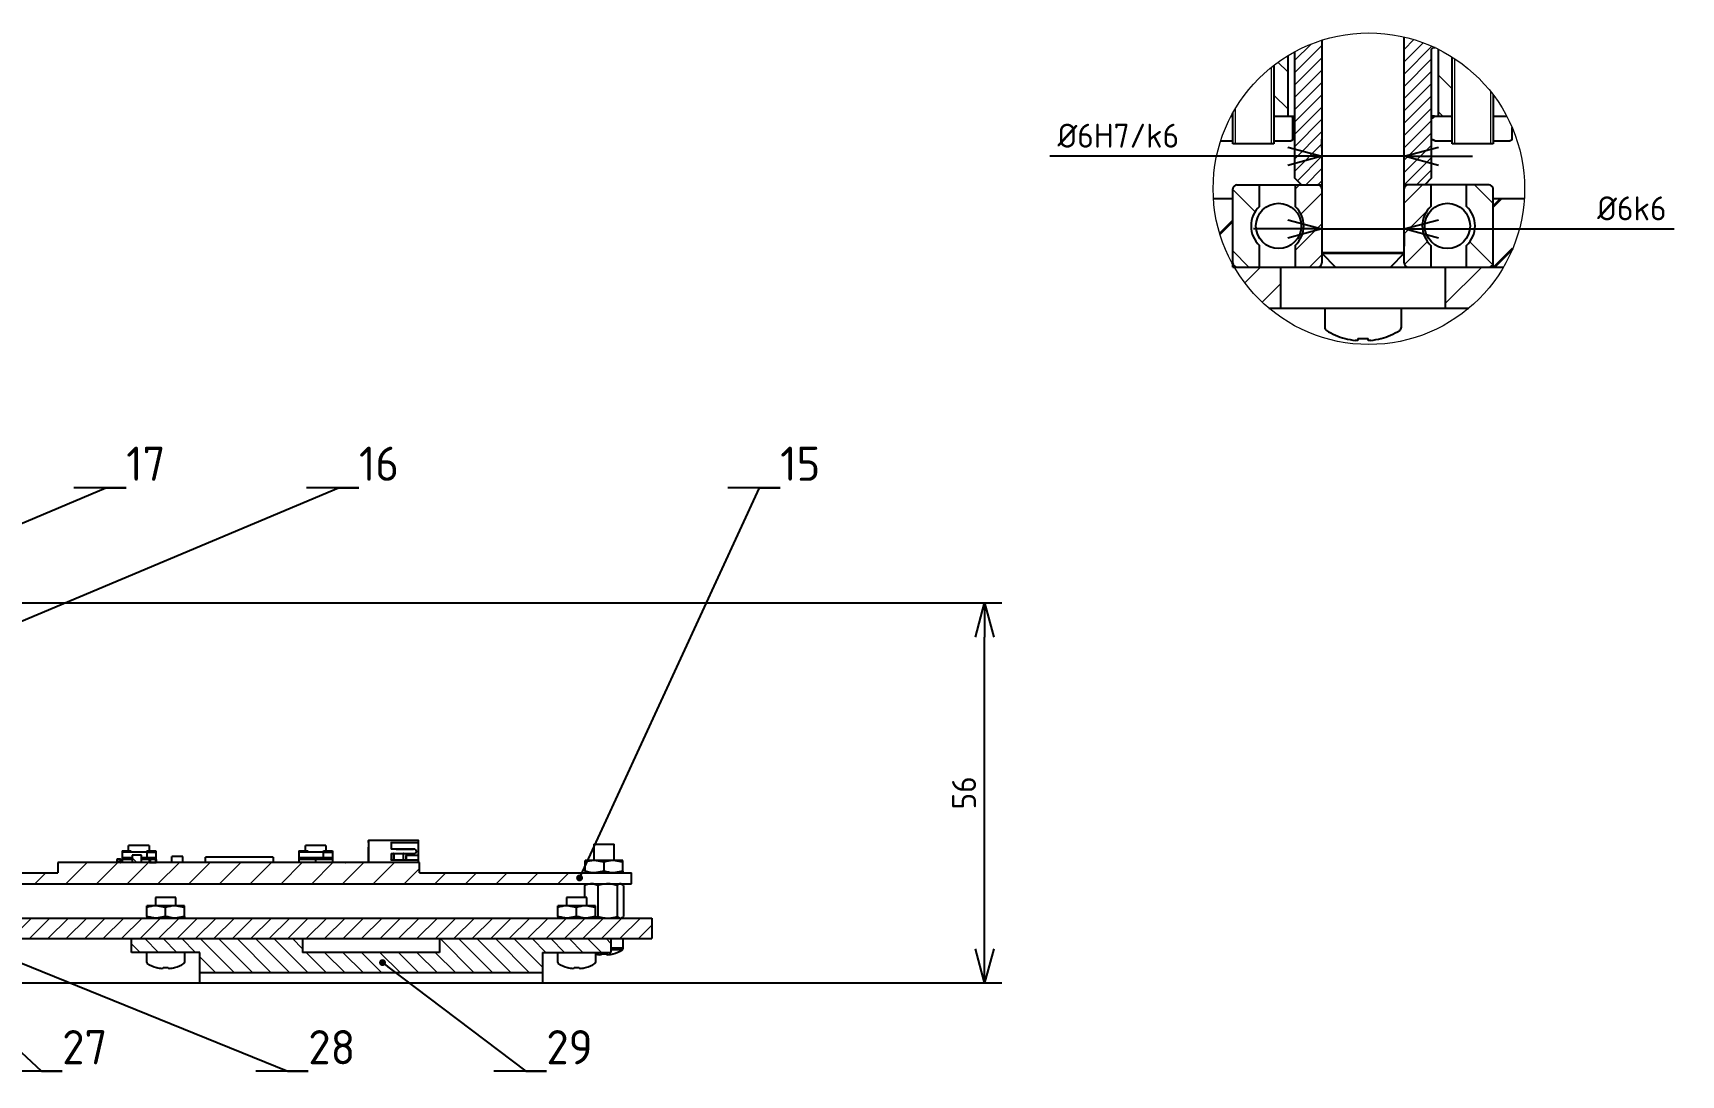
# Model space of a CAD drawing. Header units: millimetres. Extents: x 19686 to 36223, y 4362 to 8014.
# Drawn here: x 20689.1 to 20929.7, y 4361.7 to 4513.8 of the extents above; entities that cross this region are included whole.
import ezdxf
from ezdxf import colors
from ezdxf.entities.mleader import LeaderData, LeaderLine
from ezdxf.math import Vec2, Vec3

# ---------------------------------------------------------------- set-up
doc = ezdxf.new("R2010")
doc.units = ezdxf.units.MM
doc.layers.get('0').update_dxf_attribs({"lineweight": 35})
doc.layers.add('Nét mảnh', color=130, linetype='Continuous', lineweight=13)
doc.layers.add('Nét đậm', color=7, linetype='Continuous', lineweight=35)
doc.styles.add('MtXpl_TCVN_7284', font='')
doc.styles.get("Standard").update_dxf_attribs({"font": '', "height": 4.375})
doc.styles.get('MtXpl_TCVN_7284').set_extended_font_data('TCVN 7284')
doc.styles.get('Standard').set_extended_font_data('TCVN 7284')
doc.dimstyles.new('ISO-25$0', dxfattribs={"dimtxt": 4.375, "dimasz": 2.5, "dimexe": 1.25, "dimexo": 0.625, "dimtad": 1, "dimtxsty": 'Standard', "dimblk": 'OPEN30', "dimcen": 2.5, "dimadec": 0, "dimazin": 0, "dimtfac": 1, "dimtmove": 0, "dimatfit": 3, "dimldrblk": 'OPEN30', "dimfxl": 1, "dimarcsym": 0})

# ---------------------------------------------------------------- blocks, each defined once
blk = doc.blocks.new('_Dot')
at = {"color": 0, "linetype": 'ByBlock', "lineweight": -2}
blk.add_line((-0.5, 0), (-1, 0), dxfattribs=at)
at = {"color": 0, "linetype": 'ByBlock', "const_width": 0.5}
blk.add_lwpolyline([(-0.25, 0, 1), (0.25, 0, 1)], format="xyb", close=True, dxfattribs=at)
blk = doc.blocks.new('_Open30')
at = {"color": 0, "linetype": 'ByBlock', "lineweight": -2}
for p, q in [((-1, 0.268), (0, 0)), ((0, 0), (-1, -0.268)), ((0, 0), (-1, 0))]:
    blk.add_line(p, q, dxfattribs=at)
blk = doc.blocks.new('*D142')
at = {"layer": 'Defpoints', "color": 0, "transparency": 16777216}
for p in [(20626.65, 4430.64), (20828.01, 4430.64), (20627.45, 4375.17)]:
    blk.add_point(p, dxfattribs=at)
at = {"layer": 'Nét mảnh', "color": 0, "lineweight": -2, "transparency": 16777216}
for p, q in [((20627.9, 4430.64), (20830.51, 4430.64)), ((20828.01, 4380.17), (20828.01, 4425.64)), ((20628.7, 4375.17), (20830.51, 4375.17))]:
    blk.add_line(p, q, dxfattribs=at)
at = {"layer": 'Nét mảnh', "color": 0, "lineweight": -2, "transparency": 16777216, "xscale": 5, "yscale": 5, "zscale": 5}
for p, rotation in [((20828.01, 4430.64), 90), ((20828.01, 4375.17), 270)]:
    blk.add_blockref('_Open30', p, dxfattribs=dict(at, rotation=rotation))
at = {"layer": 'Nét mảnh', "color": 0, "transparency": 16777216, "insert": (20825.01, 4402.91), "char_height": 4.375, "attachment_point": 5, "rotation": 90}
blk.add_mtext('{\\H0.8x;56}', dxfattribs=at)
blk = doc.blocks.new('*D140')
at = {"layer": 'Defpoints', "color": 0, "transparency": 16777216}
for p in [(20877.26, 4495.85), (20889.26, 4495.85), (20889.26, 4495.85)]:
    blk.add_point(p, dxfattribs=at)
at = {"layer": 'Nét mảnh', "color": 0, "lineweight": -2, "transparency": 16777216}
for p, q in [((20877.26, 4497.1), (20877.26, 4498.35)), ((20889.26, 4497.1), (20889.26, 4498.35)), ((20872.26, 4495.85), (20837.53, 4495.85)), ((20889.26, 4495.85), (20877.26, 4495.85)), ((20894.26, 4495.85), (20899.26, 4495.85))]:
    blk.add_line(p, q, dxfattribs=at)
at = {"layer": 'Nét mảnh', "color": 0, "lineweight": -2, "transparency": 16777216, "xscale": 5, "yscale": 5, "zscale": 5}
blk.add_blockref('_Open30', (20877.26, 4495.85), dxfattribs=at)
at = {"layer": 'Nét mảnh', "color": 0, "lineweight": -2, "transparency": 16777216, "xscale": 5, "yscale": 5, "zscale": 5, "rotation": 180}
blk.add_blockref('_Open30', (20889.26, 4495.85), dxfattribs=at)
at = {"layer": 'Nét mảnh', "color": 0, "transparency": 16777216, "insert": (20847.53, 4498.85), "char_height": 4.375, "attachment_point": 5}
blk.add_mtext('{\\H0.8x;%%C6H7/k6}', dxfattribs=at)
blk = doc.blocks.new('*D143')
at = {"layer": 'Defpoints', "color": 0, "transparency": 16777216}
for p in [(20877.26, 4485.97), (20889.26, 4485.97), (20889.26, 4485.24)]:
    blk.add_point(p, dxfattribs=at)
at = {"layer": 'Nét mảnh', "color": 0, "lineweight": -2, "transparency": 16777216}
for p, q in [((20872.26, 4485.24), (20867.26, 4485.24)), ((20877.26, 4485.24), (20889.26, 4485.24)), ((20894.26, 4485.24), (20928.66, 4485.24)), ((20877.26, 4484.72), (20877.26, 4482.74)), ((20889.26, 4484.72), (20889.26, 4482.74))]:
    blk.add_line(p, q, dxfattribs=at)
at = {"layer": 'Nét mảnh', "color": 0, "lineweight": -2, "transparency": 16777216, "xscale": 5, "yscale": 5, "zscale": 5}
blk.add_blockref('_Open30', (20877.26, 4485.24), dxfattribs=at)
at = {"layer": 'Nét mảnh', "color": 0, "lineweight": -2, "transparency": 16777216, "xscale": 5, "yscale": 5, "zscale": 5, "rotation": 180}
blk.add_blockref('_Open30', (20889.26, 4485.24), dxfattribs=at)
at = {"layer": 'Nét mảnh', "color": 0, "transparency": 16777216, "insert": (20922.51, 4488.24), "char_height": 4.375, "attachment_point": 5}
blk.add_mtext('{\\H0.8x;%%C6k6}', dxfattribs=at)

msp = doc.modelspace()

# ---------------------------------------------------------------- hatches: boundary and pattern name
at = {"linetype": 'Continuous', "lineweight": 18}
h = msp.add_hatch(dxfattribs=at)
h.set_pattern_fill('ANSI31', angle=90, style=0)
h.set_pattern_definition([(135, (20403.8763, 4280.0047), (-2.245064, -2.245064), [])])
h.paths.add_polyline_path([(20704.942, 4393.83), (20703.542, 4393.83), (20703.542, 4392.73), (20704.942, 4392.73)], flags=0)
at = {"layer": 'Nét mảnh', "true_color": 0x58ba48}
h = msp.add_hatch(dxfattribs=at)
h.set_pattern_fill('ANSI31', color=85)
h.set_pattern_definition([(45, (1230.9274, -781.2207), (-2.24506403, 2.24506403), [])])
h.paths.add_polyline_path([(20745.517, 4392.73), (20723.64, 4392.73), (20723.64, 4392.71), (20723.442, 4392.71), (20723.089, 4392.711), (20723.089, 4392.71), (20722.848, 4392.71), (20721.716, 4392.711), (20721.716, 4392.71), (20716.689, 4392.71), (20715.558, 4392.711), (20715.558, 4392.71), (20715.317, 4392.71), (20714.963, 4392.711), (20714.963, 4392.71), (20714.766, 4392.71), (20692.71, 4392.73), (20692.71, 4391.239), (20675.39, 4391.239), (20674.605, 4389.639), (20770.146, 4389.639), (20770.906, 4391.239), (20745.517, 4391.239)])
at = {"layer": 'Nét mảnh'}
h = msp.add_hatch(dxfattribs=at)
h.set_pattern_fill('ANSI31', color=6, scale=0.6)
h.set_pattern_definition([(45, (1230.9274, -781.2207), (-1.34703842, 1.34703842), [])])
h.paths.add_polyline_path([(20779.452, 4384.639), (20661.668, 4384.639), (20662.861, 4381.639), (20779.452, 4381.639)])
h.paths.add_polyline_path([(20661.668, 4384.639), (20640.92, 4384.639), (20640.09, 4381.639), (20662.861, 4381.639)])
h.paths.add_polyline_path([(20601.452, 4384.639), (20593.984, 4384.639), (20592.452, 4382.795), (20592.452, 4381.639), (20601.452, 4381.639)])
h.paths.add_polyline_path([(20593.984, 4384.639), (20592.452, 4384.639), (20592.452, 4382.795)], flags=17)
h.paths.add_polyline_path([(20640.92, 4384.639), (20613.452, 4384.639), (20613.452, 4381.639), (20640.09, 4381.639)])
at = {"layer": 'Nét mảnh', "true_color": 0x58ba48}
h = msp.add_hatch(dxfattribs=at)
h.set_pattern_fill('ANSI31', color=85, scale=0.6, angle=90)
h.set_pattern_definition([(135, (1230.9274, -781.2207), (-1.34703842, -1.34703842), [])])
h.paths.add_polyline_path([(20763.452, 4379.639), (20773.452, 4379.639), (20773.452, 4381.639), (20748.452, 4381.639), (20748.452, 4379.639), (20728.452, 4379.639), (20728.452, 4381.639), (20703.452, 4381.639), (20703.452, 4379.639), (20713.452, 4379.639), (20713.452, 4376.639), (20763.452, 4376.639)])

# ---------------------------------------------------------------- linework, layer by layer
at = {"color": 7, "linetype": 'Continuous', "lineweight": 25}
for p, q in [((20877.26, 4512.784), (20877.26, 4480.278)), ((20889.26, 4480.278), (20889.26, 4513.254)), ((20893.26, 4511.478), (20893.46, 4511.678)), ((20893.26, 4492.678), (20893.26, 4511.478)), ((20893.799, 4511.678), (20893.46, 4511.678)), ((20894.26, 4501.678), (20894.26, 4511.455)), ((20870.26, 4509.133), (20870.26, 4497.678)), ((20872.26, 4510.507), (20872.26, 4501.678)), ((20873.26, 4511.084), (20873.26, 4492.678)), ((20896.26, 4497.678), (20896.26, 4510.329)), ((20902.26, 4504.811), (20902.26, 4497.678)), ((20864.26, 4497.678), (20864.26, 4502.184)), ((20863.986, 4501.678), (20864.26, 4501.678)), ((20870.26, 4501.678), (20873.26, 4501.678)), ((20873.025, 4501.525), (20872.76, 4501.678)), ((20873.025, 4498.231), (20873.025, 4501.525)), ((20893.693, 4501.678), (20893.26, 4501.678)), ((20893.76, 4501.678), (20893.495, 4501.525)), ((20893.76, 4501.678), (20896.26, 4501.678)), ((20902.26, 4501.678), (20904.247, 4501.678)), ((20905.025, 4498.231), (20905.025, 4500.044)), ((20862.474, 4498.078), (20864.26, 4498.078)), ((20870.26, 4497.678), (20864.26, 4497.678)), ((20870.26, 4498.078), (20872.76, 4498.078)), ((20873.025, 4498.231), (20872.76, 4498.078)), ((20893.76, 4498.078), (20893.495, 4498.231)), ((20893.76, 4498.078), (20896.26, 4498.078)), ((20902.26, 4497.678), (20896.26, 4497.678)), ((20902.26, 4498.078), (20904.76, 4498.078)), ((20905.025, 4498.231), (20904.76, 4498.078)), ((20874.26, 4491.678), (20873.26, 4492.678)), ((20893.26, 4492.678), (20892.26, 4491.678)), ((20864.26, 4479.678), (20864.26, 4491.078)), ((20864.86, 4491.678), (20877.26, 4491.678)), ((20868.16, 4488.518), (20868.16, 4491.678)), ((20873.36, 4491.678), (20873.36, 4488.518)), ((20901.66, 4491.678), (20889.26, 4491.678)), ((20893.16, 4491.678), (20893.16, 4488.518)), ((20898.36, 4488.518), (20898.36, 4491.678)), ((20902.26, 4479.678), (20902.26, 4491.078)), ((20861.422, 4489.678), (20864.26, 4489.678)), ((20902.26, 4489.678), (20906.811, 4489.678)), ((20868.16, 4479.678), (20868.16, 4482.839)), ((20873.36, 4482.839), (20873.36, 4479.678)), ((20893.16, 4482.839), (20893.16, 4479.678)), ((20898.36, 4479.678), (20898.36, 4482.839)), ((20877.26, 4481.678), (20879.26, 4479.678)), ((20889.26, 4481.678), (20887.26, 4479.678)), ((20864.26, 4479.678), (20903.777, 4479.678)), ((20871.26, 4473.678), (20871.26, 4479.678)), ((20895.26, 4479.678), (20895.26, 4473.678)), ((20869.508, 4473.678), (20898.725, 4473.678)), ((20877.66, 4473.678), (20877.66, 4470.885)), ((20888.86, 4470.885), (20888.86, 4473.678)), ((20880.634, 4469.229), (20880.647, 4469.254)), ((20882.52, 4468.97), (20882.13, 4468.97)), ((20882.52, 4469.254), (20882.52, 4468.97)), ((20884, 4468.97), (20884, 4469.254)), ((20884.389, 4468.97), (20884, 4468.97)), ((20885.872, 4469.254), (20885.885, 4469.229)), ((20738.065, 4395.95), (20738.065, 4395.95)), ((20738.065, 4395.95), (20738.065, 4395.71)), ((20745.335, 4395.98), (20738.095, 4395.98)), ((20745.365, 4395.71), (20745.365, 4395.95)), ((20702.097, 4394.443), (20703.393, 4394.443)), ((20702.097, 4394.443), (20702.097, 4393.443)), ((20703.393, 4394.243), (20702.097, 4394.243)), ((20706.997, 4394.243), (20702.097, 4394.243)), ((20703.047, 4394.443), (20703.047, 4395.243)), ((20706.047, 4395.243), (20703.047, 4395.243)), ((20703.393, 4394.443), (20703.393, 4394.243)), ((20703.542, 4393.83), (20703.542, 4392.73)), ((20704.942, 4393.83), (20703.542, 4393.83)), ((20704.942, 4392.73), (20704.942, 4393.83)), ((20705.701, 4394.443), (20706.997, 4394.443)), ((20705.701, 4394.443), (20705.701, 4393.443)), ((20705.701, 4394.243), (20706.997, 4394.243)), ((20706.047, 4395.243), (20706.047, 4394.443)), ((20706.997, 4394.443), (20706.997, 4393.443)), ((20709.355, 4392.73), (20709.355, 4393.63)), ((20710.965, 4393.63), (20709.355, 4393.63)), ((20710.965, 4392.73), (20710.965, 4393.63)), ((20714.253, 4392.73), (20714.253, 4393.51)), ((20714.78, 4393.51), (20714.253, 4393.51)), ((20723.625, 4393.51), (20714.78, 4393.51)), ((20724.153, 4393.51), (20723.625, 4393.51)), ((20724.153, 4393.51), (20724.153, 4392.73)), ((20727.903, 4394.443), (20729.199, 4394.443)), ((20727.903, 4394.443), (20727.903, 4393.443)), ((20729.199, 4394.243), (20727.903, 4394.243)), ((20732.803, 4394.243), (20727.903, 4394.243)), ((20728.853, 4394.443), (20728.853, 4395.243)), ((20731.853, 4395.243), (20728.853, 4395.243)), ((20729.199, 4394.443), (20729.199, 4394.243)), ((20731.507, 4394.443), (20732.803, 4394.443)), ((20731.507, 4393.443), (20731.507, 4394.443)), ((20731.507, 4394.243), (20732.803, 4394.243)), ((20731.853, 4395.243), (20731.853, 4394.443)), ((20732.803, 4394.443), (20732.803, 4393.443)), ((20738.065, 4395.68), (20738.065, 4395.821)), ((20738.065, 4395.71), (20738.065, 4395.71)), ((20738.065, 4395.68), (20738.065, 4392.93)), ((20738.065, 4393.48), (20738.065, 4394.98)), ((20738.065, 4394.66), (20738.065, 4394.66)), ((20738.065, 4392.73), (20738.065, 4393.48)), ((20741.315, 4395.68), (20745.335, 4395.68)), ((20741.365, 4395.63), (20741.365, 4394.68)), ((20744.815, 4394.68), (20741.365, 4394.68)), ((20741.365, 4394.08), (20744.815, 4394.08)), ((20741.365, 4394.08), (20741.365, 4393.13)), ((20741.795, 4393.98), (20741.765, 4393.98)), ((20741.765, 4393.08), (20741.765, 4393.98)), ((20742.118, 4394.68), (20742.118, 4394.69)), ((20742.118, 4394.69), (20744.618, 4394.69)), ((20742.118, 4394.08), (20742.118, 4394.07)), ((20742.118, 4394.07), (20744.618, 4394.07)), ((20743.135, 4393.98), (20743.165, 4393.98)), ((20743.165, 4393.08), (20743.165, 4393.98)), ((20743.565, 4393.98), (20743.565, 4393.78)), ((20743.565, 4393.98), (20743.595, 4393.98)), ((20745.365, 4393.78), (20743.565, 4393.78)), ((20743.595, 4393.78), (20743.595, 4393.98)), ((20744.618, 4394.69), (20744.618, 4394.68)), ((20744.618, 4394.07), (20744.618, 4394.08)), ((20745.065, 4394.33), (20745.065, 4394.43)), ((20745.335, 4394.98), (20745.335, 4393.78)), ((20745.365, 4393.78), (20745.365, 4394.98)), ((20770.952, 4395.414), (20770.952, 4393.039)), ((20770.952, 4395.414), (20773.952, 4395.414)), ((20773.952, 4393.039), (20773.952, 4395.414)), ((20668.452, 4391.239), (20692.71, 4391.239)), ((20692.71, 4392.73), (20692.71, 4391.239)), ((20745.517, 4392.73), (20692.71, 4392.73)), ((20701.347, 4393.188), (20701.855, 4393.188)), ((20701.347, 4393.188), (20701.347, 4392.781)), ((20701.804, 4392.781), (20701.347, 4392.781)), ((20701.397, 4393.238), (20701.397, 4393.188)), ((20701.804, 4393.238), (20701.397, 4393.238)), ((20701.397, 4392.781), (20701.397, 4393.188)), ((20701.397, 4392.73), (20701.397, 4392.781)), ((20701.506, 4393.241), (20701.506, 4393.238)), ((20701.581, 4393.238), (20701.581, 4393.241)), ((20701.61, 4393.241), (20701.581, 4393.241)), ((20701.61, 4393.238), (20701.61, 4393.241)), ((20701.618, 4393.241), (20701.61, 4393.241)), ((20701.653, 4393.241), (20701.643, 4393.241)), ((20701.684, 4393.238), (20701.684, 4393.241)), ((20701.804, 4393.238), (20701.804, 4393.188)), ((20701.804, 4393.188), (20701.804, 4392.781)), ((20701.804, 4392.73), (20701.804, 4392.781)), ((20701.855, 4392.781), (20701.804, 4392.781)), ((20701.855, 4392.781), (20701.855, 4393.188)), ((20703.542, 4393.443), (20702.097, 4393.443)), ((20702.097, 4393.443), (20702.097, 4392.743)), ((20702.097, 4393.443), (20703.647, 4393.443)), ((20702.097, 4393.243), (20703.542, 4393.243)), ((20703.542, 4393.243), (20702.097, 4393.243)), ((20702.847, 4392.743), (20702.097, 4392.743)), ((20703.542, 4392.743), (20703.147, 4392.743)), ((20703.26, 4392.74), (20703.26, 4392.73)), ((20706.997, 4393.443), (20704.942, 4393.443)), ((20704.942, 4393.443), (20706.997, 4393.443)), ((20704.942, 4393.243), (20706.997, 4393.243)), ((20706.067, 4393.243), (20704.942, 4393.243)), ((20706.071, 4393.188), (20706.071, 4393.188)), ((20706.071, 4392.781), (20706.071, 4393.188)), ((20706.071, 4392.781), (20706.071, 4392.781)), ((20706.122, 4393.238), (20706.985, 4393.238)), ((20706.173, 4393.238), (20706.173, 4392.73)), ((20706.173, 4392.73), (20706.985, 4392.73)), ((20706.897, 4393.238), (20706.897, 4393.243)), ((20706.985, 4393.238), (20706.985, 4392.73)), ((20707.036, 4393.238), (20706.985, 4393.238)), ((20706.985, 4392.73), (20707.036, 4392.73)), ((20706.997, 4393.443), (20706.997, 4393.238)), ((20707.087, 4393.188), (20707.087, 4392.781)), ((20713.503, 4392.73), (20713.497, 4392.731)), ((20713.784, 4392.731), (20713.797, 4392.731)), ((20713.791, 4392.73), (20713.784, 4392.731)), ((20713.797, 4392.731), (20713.791, 4392.73)), ((20714.252, 4393.241), (20714.253, 4393.241)), ((20715.317, 4392.73), (20714.963, 4392.73)), ((20716.689, 4392.73), (20715.558, 4392.73)), ((20722.848, 4392.73), (20721.716, 4392.73)), ((20723.442, 4392.73), (20723.089, 4392.73)), ((20724.153, 4392.73), (20723.718, 4392.73)), ((20725.936, 4392.736), (20725.936, 4392.736)), ((20726.892, 4392.734), (20726.893, 4392.734)), ((20732.803, 4393.443), (20727.903, 4393.443)), ((20727.903, 4393.443), (20727.903, 4392.743)), ((20727.903, 4393.443), (20732.803, 4393.443)), ((20727.903, 4393.243), (20732.803, 4393.243)), ((20732.803, 4393.243), (20727.903, 4393.243)), ((20728.653, 4392.743), (20727.903, 4392.743)), ((20730.353, 4392.743), (20728.953, 4392.743)), ((20730.353, 4393.243), (20730.353, 4392.743)), ((20732.803, 4392.743), (20732.053, 4392.743)), ((20732.803, 4393.443), (20732.803, 4392.743)), ((20734.736, 4392.732), (20734.736, 4392.732)), ((20745.335, 4393.08), (20741.315, 4393.08)), ((20745.365, 4392.73), (20745.365, 4393.05)), ((20745.517, 4391.239), (20745.517, 4392.73)), ((20745.517, 4391.239), (20776.452, 4391.239)), ((20775.202, 4393.039), (20769.702, 4393.039)), ((20769.702, 4391.484), (20769.702, 4392.793)), ((20772.452, 4392.793), (20771.077, 4393.039)), ((20772.452, 4391.484), (20771.077, 4391.239)), ((20772.452, 4391.484), (20772.452, 4392.793)), ((20775.202, 4392.793), (20773.827, 4393.039)), ((20775.202, 4391.484), (20773.827, 4391.239)), ((20775.202, 4391.484), (20775.202, 4392.793)), ((20776.452, 4389.639), (20776.452, 4391.239)), ((20668.452, 4389.639), (20776.452, 4389.639)), ((20769.625, 4389.414), (20769.827, 4389.554)), ((20769.625, 4389.414), (20769.625, 4387.639)), ((20769.952, 4389.639), (20769.82, 4389.562)), ((20771.677, 4389.639), (20771.556, 4389.414)), ((20771.556, 4389.414), (20771.556, 4384.864)), ((20774.384, 4389.414), (20774.384, 4384.864)), ((20775.085, 4389.562), (20774.952, 4389.639)), ((20775.28, 4389.414), (20775.28, 4384.864)), ((20711.202, 4386.439), (20705.702, 4386.439)), ((20706.952, 4387.639), (20706.952, 4386.439)), ((20709.952, 4387.639), (20706.952, 4387.639)), ((20708.452, 4386.193), (20707.077, 4386.439)), ((20711.202, 4386.193), (20709.827, 4386.439)), ((20709.952, 4386.439), (20709.952, 4387.639)), ((20771.202, 4386.439), (20765.702, 4386.439)), ((20766.952, 4387.639), (20766.952, 4386.439)), ((20769.952, 4387.639), (20766.952, 4387.639)), ((20768.452, 4386.193), (20767.077, 4386.439)), ((20771.202, 4386.193), (20769.827, 4386.439)), ((20769.952, 4386.439), (20769.952, 4387.639)), ((20592.452, 4384.639), (20779.452, 4384.639)), ((20705.702, 4384.884), (20705.702, 4386.193)), ((20708.452, 4384.884), (20707.077, 4384.639)), ((20708.452, 4384.884), (20708.452, 4386.193)), ((20711.202, 4384.884), (20709.827, 4384.639)), ((20711.202, 4384.884), (20711.202, 4386.193)), ((20765.702, 4384.884), (20765.702, 4386.193)), ((20768.452, 4384.884), (20767.077, 4384.639)), ((20768.452, 4384.884), (20768.452, 4386.193)), ((20771.202, 4384.884), (20769.827, 4384.639)), ((20771.202, 4384.884), (20771.202, 4386.193)), ((20771.202, 4384.773), (20771.556, 4384.864)), ((20771.556, 4384.864), (20771.677, 4384.639)), ((20774.952, 4384.639), (20775.085, 4384.715)), ((20779.452, 4384.639), (20779.452, 4381.639)), ((20592.452, 4381.639), (20779.452, 4381.639)), ((20703.452, 4379.639), (20703.452, 4381.639)), ((20728.452, 4381.639), (20728.452, 4379.639)), ((20748.452, 4381.639), (20748.452, 4379.639)), ((20773.452, 4381.639), (20773.452, 4379.639)), ((20775.252, 4380.242), (20775.252, 4381.639)), ((20713.452, 4379.639), (20703.452, 4379.639)), ((20705.652, 4379.639), (20705.652, 4378.242)), ((20711.252, 4378.242), (20711.252, 4379.639)), ((20713.452, 4375.171), (20713.452, 4379.639)), ((20748.452, 4379.639), (20728.452, 4379.639)), ((20763.452, 4379.639), (20773.452, 4379.639)), ((20763.452, 4379.639), (20763.452, 4375.171)), ((20765.652, 4379.639), (20765.652, 4378.242)), ((20771.252, 4378.242), (20771.252, 4379.639)), ((20772.082, 4379.285), (20771.888, 4379.285)), ((20772.082, 4379.427), (20772.082, 4379.285)), ((20772.822, 4379.285), (20772.822, 4379.427)), ((20773.017, 4379.285), (20772.822, 4379.285)), ((20773.759, 4379.427), (20773.765, 4379.414)), ((20707.14, 4377.414), (20707.146, 4377.427)), ((20708.082, 4377.285), (20707.888, 4377.285)), ((20708.082, 4377.427), (20708.082, 4377.285)), ((20708.822, 4377.285), (20708.822, 4377.427)), ((20709.017, 4377.285), (20708.822, 4377.285)), ((20709.759, 4377.427), (20709.765, 4377.414)), ((20763.452, 4376.639), (20713.452, 4376.639)), ((20767.14, 4377.414), (20767.146, 4377.427)), ((20768.082, 4377.285), (20767.888, 4377.285)), ((20768.082, 4377.427), (20768.082, 4377.285)), ((20768.822, 4377.285), (20768.822, 4377.427)), ((20769.017, 4377.285), (20768.822, 4377.285)), ((20769.759, 4377.427), (20769.765, 4377.414)), ((20713.452, 4375.171), (20763.452, 4375.171))]:
    msp.add_line(p, q, dxfattribs=at)
at = {"color": 8, "linetype": 'Continuous', "lineweight": 25}
for p, q in [((20741.795, 4393.08), (20741.795, 4393.98)), ((20743.135, 4393.98), (20743.135, 4393.08)), ((20743.595, 4393.98), (20743.576, 4394.07)), ((20741.335, 4393.084), (20741.335, 4393.08)), ((20775.252, 4380.242), (20773.452, 4380.242)), ((20775.127, 4380.014), (20773.452, 4380.014))]:
    msp.add_line(p, q, dxfattribs=at)
at = {"color": 7, "linetype": 'Continuous', "lineweight": 25, "flags": 128}
for points in [[(20741.765, 4393.98), (20741.75, 4394.057), (20741.739, 4394.08)], [(20743.595, 4393.08), (20743.595, 4393.094), (20743.595, 4393.134), (20743.595, 4393.198), (20743.595, 4393.285), (20743.595, 4393.391), (20743.595, 4393.512), (20743.595, 4393.644), (20743.595, 4393.78)], [(20745.335, 4395.68), (20745.335, 4395.667), (20745.335, 4395.627), (20745.335, 4395.562), (20745.335, 4395.475), (20745.335, 4395.369), (20745.335, 4395.248), (20745.335, 4395.117), (20745.335, 4394.98)], [(20745.335, 4393.78), (20745.335, 4393.644), (20745.335, 4393.512), (20745.335, 4393.391), (20745.335, 4393.285), (20745.335, 4393.198), (20745.335, 4393.134), (20745.335, 4393.094), (20745.335, 4393.08)], [(20734.724, 4392.73), (20734.733, 4392.731), (20734.736, 4392.732)]]:
    msp.add_lwpolyline(points, dxfattribs=at)
at = {"color": 7, "linetype": 'Continuous', "lineweight": 25}
for centre in [(20870.932, 4485.678), (20895.587, 4485.678)]:
    msp.add_circle(centre, 3.305, dxfattribs=at)
for centre, radius, start, end in [((20864.86, 4491.078), 0.6, 90, 180), ((20876.66, 4491.078), 0.6, 0, 90), ((20889.86, 4491.078), 0.6, 90, 180), ((20901.66, 4491.078), 0.6, 0, 90), ((20870.76, 4485.678), 3.85, 132.47937, 227.52063), ((20870.76, 4485.678), 3.85, 312.47937, 47.52063), ((20895.76, 4485.678), 3.85, 132.47937, 227.52063), ((20895.76, 4485.678), 3.85, 312.47937, 47.52063), ((20864.86, 4480.278), 0.6, 180, 270), ((20876.66, 4480.278), 0.6, 270, 0), ((20889.86, 4480.278), 0.6, 180, 270), ((20901.66, 4480.278), 0.6, 270, 0), ((20878.2, 4470.885), 0.54, 180, 237.66397), ((20888.32, 4470.885), 0.54, 302.33603, 0), ((20883.26, 4478.878), 10, 237.66397, 254.78072), ((20883.26, 4478.878), 9.973, 254.81214, 263.49658), ((20883.26, 4480.184), 10.955, 266.1266, 273.8734), ((20883.26, 4478.878), 9.973, 276.50342, 285.18786), ((20883.26, 4478.878), 10, 285.21928, 302.33603), ((20738.095, 4395.95), 0.03, 90, 179.99999), ((20745.335, 4395.95), 0.03, 0, 90), ((20741.315, 4395.63), 0.05, 0, 90), ((20741.565, 4393.98), 0.2, 150, 179.99999), ((20743.365, 4393.98), 0.2, 153.25632, 179.99999), ((20743.365, 4393.98), 0.2, 0.00001, 26.74368), ((20744.815, 4394.43), 0.25, 0, 90), ((20744.815, 4394.33), 0.25, 270, 0), ((20745.335, 4395.71), 0.03, 270, 0), ((20701.397, 4393.188), 0.0508, 90, 180), ((20701.397, 4392.781), 0.0508, 180, 268.68724), ((20701.804, 4393.188), 0.0508, 360, 90), ((20701.804, 4392.781), 0.0508, 270, 360), ((20706.122, 4393.188), 0.0508, 90.00001, 180.00001), ((20706.122, 4392.781), 0.0508, 180.00001, 269.99999), ((20707.036, 4393.188), 0.0508, 0, 90), ((20707.036, 4392.781), 0.0508, 270, 0), ((20741.315, 4393.13), 0.05, 270, 0), ((20745.335, 4393.05), 0.03, 0, 90), ((20772.452, 4384.239), 4.986, 256.07451, 263.49658), ((20772.452, 4384.891), 5.477, 266.1266, 273.8734), ((20772.452, 4384.239), 4.986, 276.50342, 285.18786), ((20772.452, 4384.239), 5, 285.21928, 302.33603), ((20774.982, 4380.242), 0.27, 302.33603, 0), ((20705.922, 4378.242), 0.27, 180, 237.66397), ((20708.452, 4382.239), 5, 237.66397, 254.78072), ((20708.452, 4382.239), 4.986, 254.81214, 263.49658), ((20708.452, 4382.891), 5.477, 266.1266, 273.8734), ((20708.452, 4382.239), 4.986, 276.50342, 285.18786), ((20708.452, 4382.239), 5, 285.21928, 302.33603), ((20710.982, 4378.242), 0.27, 302.33603, 0), ((20765.922, 4378.242), 0.27, 180, 237.66397), ((20768.452, 4382.239), 5, 237.66397, 254.78072), ((20768.452, 4382.239), 4.986, 254.81214, 263.49658), ((20768.452, 4382.891), 5.477, 266.1266, 273.8734), ((20768.452, 4382.239), 4.986, 276.50342, 285.18786), ((20768.452, 4382.239), 5, 285.21928, 302.33603), ((20770.982, 4378.242), 0.27, 302.33603, 0)]:
    msp.add_arc(centre, radius, start, end, dxfattribs=at)
at = {"color": 8, "linetype": 'Continuous', "lineweight": 25}
msp.add_arc((20741.565, 4393.98), 0.2, 0.00001, 30, dxfattribs=at)
at = {"color": 7, "linetype": 'Continuous', "lineweight": 25}
for points, knots in [([(20893.26, 4501.359), (20893.273, 4501.372), (20893.351, 4501.44), (20893.43, 4501.487), (20893.495, 4501.525)], [0, 0, 0, 0, 0.1790051, 1, 1, 1, 1]), ([(20893.26, 4498.397), (20893.273, 4498.385), (20893.351, 4498.317), (20893.43, 4498.27), (20893.495, 4498.231)], [0, 0, 0, 0, 0.1790051, 1, 1, 1, 1]), ([(20738.065, 4395.821), (20738.065, 4395.862), (20738.065, 4395.935), (20738.065, 4395.946), (20738.065, 4395.95)], [0, 0, 0, 0, 0.56, 1, 1, 1, 1]), ([(20743.565, 4393.079), (20743.565, 4393.106), (20743.565, 4393.199), (20743.565, 4393.456), (20743.565, 4393.675), (20743.565, 4393.78)], [0, 0, 0, 0, 0.1772338, 0.6046404, 1, 1, 1, 1]), ([(20743.565, 4393.78), (20743.565, 4393.677), (20743.565, 4393.462), (20743.565, 4393.217), (20743.565, 4393.074), (20743.565, 4393.058), (20743.565, 4393.05)], [0, 0, 0, 0, 0.2702613, 0.5624294, 0.7897364, 1, 1, 1, 1]), ([(20745.365, 4394.98), (20745.365, 4395.084), (20745.365, 4395.299), (20745.365, 4395.544), (20745.365, 4395.686), (20745.365, 4395.703), (20745.365, 4395.71)], [0, 0, 0, 0, 0.2702613, 0.5624294, 0.7897364, 1, 1, 1, 1]), ([(20745.365, 4393.05), (20745.365, 4393.063), (20745.365, 4393.09), (20745.365, 4393.287), (20745.365, 4393.533), (20745.365, 4393.7), (20745.365, 4393.78)], [0, 0, 0, 0, 0.2702613, 0.5624294, 0.7897364, 1, 1, 1, 1]), ([(20701.569, 4393.241), (20701.569, 4393.241), (20701.568, 4393.241), (20701.565, 4393.241), (20701.56, 4393.241), (20701.557, 4393.241), (20701.555, 4393.241)], [0, 0, 0, 0, 0.27950424, 0.55931601, 0.77977311, 1, 1, 1, 1]), ([(20701.667, 4393.241), (20701.665, 4393.241), (20701.66, 4393.241), (20701.654, 4393.241), (20701.653, 4393.241), (20701.653, 4393.241)], [0, 0, 0, 0, 0.2800412, 0.5593367, 1, 1, 1, 1]), ([(20701.682, 4393.241), (20701.682, 4393.241), (20701.682, 4393.241), (20701.679, 4393.241), (20701.673, 4393.241), (20701.669, 4393.241), (20701.667, 4393.241)], [0, 0, 0, 0, 0.2809469, 0.5600579, 0.7798705, 1, 1, 1, 1]), ([(20771.077, 4393.039), (20771.045, 4393.039), (20770.581, 4393.035), (20770.126, 4392.91), (20769.702, 4392.793)], [0, 0, 0, 0, 0.0701503, 1, 1, 1, 1]), ([(20769.702, 4392.793), (20769.702, 4392.83), (20769.702, 4392.974), (20769.702, 4393.011), (20769.702, 4393.039)], [0, 0, 0, 0, 0.2575513, 1, 1, 1, 1]), ([(20771.077, 4391.239), (20771.045, 4391.239), (20770.798, 4391.241), (20770.333, 4391.295), (20769.914, 4391.421), (20769.702, 4391.484)], [0, 0, 0, 0, 0.0700125, 0.5307444, 1, 1, 1, 1]), ([(20769.702, 4391.484), (20769.702, 4391.447), (20769.702, 4391.303), (20769.702, 4391.266), (20769.702, 4391.239)], [0, 0, 0, 0, 0.2575513, 1, 1, 1, 1]), ([(20773.827, 4393.039), (20773.795, 4393.039), (20773.331, 4393.035), (20772.876, 4392.91), (20772.452, 4392.793)], [0, 0, 0, 0, 0.0701503, 1, 1, 1, 1]), ([(20773.827, 4391.239), (20773.795, 4391.239), (20773.331, 4391.243), (20772.876, 4391.368), (20772.452, 4391.484)], [0, 0, 0, 0, 0.0701503, 1, 1, 1, 1]), ([(20775.202, 4392.793), (20775.202, 4392.83), (20775.202, 4392.974), (20775.202, 4393.011), (20775.202, 4393.039)], [0, 0, 0, 0, 0.25755135, 1, 1, 1, 1]), ([(20775.202, 4391.484), (20775.202, 4391.447), (20775.202, 4391.303), (20775.202, 4391.266), (20775.202, 4391.239)], [0, 0, 0, 0, 0.2575513, 1, 1, 1, 1]), ([(20771.556, 4389.414), (20771.369, 4389.484), (20771.017, 4389.617), (20770.36, 4389.671), (20769.909, 4389.513), (20769.625, 4389.414)], [0, 0, 0, 0, 0.2956528, 0.5552834, 1, 1, 1, 1]), ([(20774.384, 4389.414), (20774.11, 4389.484), (20773.595, 4389.617), (20772.632, 4389.671), (20771.973, 4389.513), (20771.556, 4389.414)], [0, 0, 0, 0, 0.2956528, 0.5552834, 1, 1, 1, 1]), ([(20775.28, 4389.414), (20775.193, 4389.484), (20775.03, 4389.617), (20774.725, 4389.671), (20774.516, 4389.513), (20774.384, 4389.414)], [0, 0, 0, 0, 0.2956528, 0.5552834, 1, 1, 1, 1]), ([(20707.077, 4386.439), (20707.045, 4386.439), (20706.581, 4386.435), (20706.126, 4386.31), (20705.702, 4386.193)], [0, 0, 0, 0, 0.0701503, 1, 1, 1, 1]), ([(20705.702, 4386.193), (20705.702, 4386.23), (20705.702, 4386.374), (20705.702, 4386.411), (20705.702, 4386.439)], [0, 0, 0, 0, 0.2575513, 1, 1, 1, 1]), ([(20709.827, 4386.439), (20709.795, 4386.439), (20709.331, 4386.435), (20708.876, 4386.31), (20708.452, 4386.193)], [0, 0, 0, 0, 0.0701503, 1, 1, 1, 1]), ([(20711.202, 4386.193), (20711.202, 4386.23), (20711.202, 4386.374), (20711.202, 4386.411), (20711.202, 4386.439)], [0, 0, 0, 0, 0.25755135, 1, 1, 1, 1]), ([(20767.077, 4386.439), (20767.045, 4386.439), (20766.581, 4386.435), (20766.126, 4386.31), (20765.702, 4386.193)], [0, 0, 0, 0, 0.0701503, 1, 1, 1, 1]), ([(20765.702, 4386.193), (20765.702, 4386.23), (20765.702, 4386.374), (20765.702, 4386.411), (20765.702, 4386.439)], [0, 0, 0, 0, 0.2575513, 1, 1, 1, 1]), ([(20769.827, 4386.439), (20769.795, 4386.439), (20769.331, 4386.435), (20768.876, 4386.31), (20768.452, 4386.193)], [0, 0, 0, 0, 0.0701503, 1, 1, 1, 1]), ([(20771.202, 4386.193), (20771.202, 4386.23), (20771.202, 4386.374), (20771.202, 4386.411), (20771.202, 4386.439)], [0, 0, 0, 0, 0.25755135, 1, 1, 1, 1]), ([(20707.077, 4384.639), (20707.045, 4384.639), (20706.798, 4384.641), (20706.333, 4384.695), (20705.914, 4384.821), (20705.702, 4384.884)], [0, 0, 0, 0, 0.0700125, 0.5307444, 1, 1, 1, 1]), ([(20705.702, 4384.884), (20705.702, 4384.847), (20705.702, 4384.703), (20705.702, 4384.666), (20705.702, 4384.639)], [0, 0, 0, 0, 0.2575513, 1, 1, 1, 1]), ([(20709.827, 4384.639), (20709.795, 4384.639), (20709.331, 4384.643), (20708.876, 4384.768), (20708.452, 4384.884)], [0, 0, 0, 0, 0.0701503, 1, 1, 1, 1]), ([(20711.202, 4384.884), (20711.202, 4384.847), (20711.202, 4384.703), (20711.202, 4384.666), (20711.202, 4384.639)], [0, 0, 0, 0, 0.2575513, 1, 1, 1, 1]), ([(20767.077, 4384.639), (20767.045, 4384.639), (20766.798, 4384.641), (20766.333, 4384.695), (20765.914, 4384.821), (20765.702, 4384.884)], [0, 0, 0, 0, 0.0700125, 0.5307444, 1, 1, 1, 1]), ([(20765.702, 4384.884), (20765.702, 4384.847), (20765.702, 4384.703), (20765.702, 4384.666), (20765.702, 4384.639)], [0, 0, 0, 0, 0.2575513, 1, 1, 1, 1]), ([(20769.827, 4384.639), (20769.795, 4384.639), (20769.331, 4384.643), (20768.876, 4384.768), (20768.452, 4384.884)], [0, 0, 0, 0, 0.0701503, 1, 1, 1, 1]), ([(20771.202, 4384.884), (20771.202, 4384.847), (20771.202, 4384.703), (20771.202, 4384.666), (20771.202, 4384.639)], [0, 0, 0, 0, 0.2575513, 1, 1, 1, 1]), ([(20771.556, 4384.864), (20771.831, 4384.793), (20772.346, 4384.661), (20773.309, 4384.607), (20773.968, 4384.765), (20774.384, 4384.864)], [0, 0, 0, 0, 0.2956528, 0.5552834, 1, 1, 1, 1]), ([(20774.384, 4384.864), (20774.471, 4384.793), (20774.634, 4384.661), (20774.939, 4384.607), (20775.148, 4384.765), (20775.28, 4384.864)], [0, 0, 0, 0, 0.2956528, 0.5552834, 1, 1, 1, 1])]:
    msp.add_open_spline(points, degree=3, knots=knots, dxfattribs=at)
at = {"color": 8, "linetype": 'Continuous', "lineweight": 25}
for points, knots in [([(20738.065, 4395.71), (20738.065, 4395.708), (20738.065, 4395.705), (20738.065, 4395.686), (20738.065, 4395.68)], [0, 0, 0, 0, 0.7199856, 1, 1, 1, 1]), ([(20741.795, 4393.98), (20741.795, 4394.015), (20741.794, 4394.051), (20741.772, 4394.079), (20741.771, 4394.08)], [0, 0, 0, 0, 0.9367018, 1, 1, 1, 1]), ([(20743.156, 4394.07), (20743.153, 4394.065), (20743.137, 4394.038), (20743.136, 4394.006), (20743.135, 4393.98)], [0, 0, 0, 0, 0.1910413, 1, 1, 1, 1])]:
    msp.add_open_spline(points, degree=3, knots=knots, dxfattribs=at)
at = {"layer": 'Nét mảnh', "color": 85, "linetype": 'Continuous', "true_color": 0x58ba48}
for p, q in [((20873.26, 4509.808), (20875.666, 4512.214)), ((20873.26, 4508.012), (20877.26, 4512.012)), ((20889.26, 4513.236), (20889.274, 4513.25)), ((20889.26, 4511.44), (20890.692, 4512.872)), ((20889.26, 4509.643), (20892.036, 4512.42)), ((20889.26, 4507.847), (20893.313, 4511.901)), ((20873.26, 4506.216), (20877.26, 4510.216)), ((20889.26, 4506.051), (20893.26, 4510.051)), ((20873.26, 4504.42), (20877.26, 4508.42)), ((20873.26, 4502.624), (20877.26, 4506.624)), ((20889.26, 4504.255), (20893.26, 4508.255)), ((20873.26, 4500.828), (20877.26, 4504.828)), ((20889.26, 4502.459), (20893.26, 4506.459)), ((20889.26, 4500.663), (20893.26, 4504.663)), ((20873.26, 4499.032), (20877.26, 4503.032)), ((20889.26, 4498.867), (20893.26, 4502.867)), ((20873.26, 4497.236), (20877.26, 4501.236)), ((20873.26, 4495.44), (20877.26, 4499.44)), ((20889.26, 4497.071), (20893.26, 4501.071)), ((20873.26, 4493.643), (20877.26, 4497.643)), ((20889.26, 4495.275), (20893.26, 4499.275)), ((20889.26, 4493.479), (20893.26, 4497.479)), ((20873.675, 4492.263), (20877.26, 4495.847)), ((20889.26, 4491.683), (20893.26, 4495.683)), ((20874.887, 4491.678), (20877.26, 4494.051)), ((20876.683, 4491.678), (20877.26, 4492.255)), ((20891.051, 4491.678), (20893.26, 4493.887)), ((20873.36, 4491.049), (20873.989, 4491.678)), ((20874.202, 4487.402), (20877.26, 4490.459)), ((20889.26, 4488.989), (20891.949, 4491.678)), ((20889.26, 4484.499), (20892.521, 4487.76)), ((20873.36, 4482.069), (20877.26, 4485.969)), ((20889.304, 4480.053), (20892.654, 4483.403)), ((20875.459, 4479.678), (20877.26, 4481.479))]:
    msp.add_line(p, q, dxfattribs=at)
at = {"layer": 'Nét mảnh', "color": 6, "linetype": 'Continuous'}
for p, q in [((20872.26, 4508.154), (20870.845, 4509.568)), ((20896.26, 4505.706), (20894.26, 4507.706)), ((20872.26, 4502.765), (20870.26, 4504.765)), ((20894.899, 4501.678), (20894.26, 4502.318)), ((20865.982, 4477.386), (20868.275, 4479.678)), ((20895.26, 4474.334), (20900.604, 4479.678)), ((20868.531, 4474.547), (20871.26, 4477.275))]:
    msp.add_line(p, q, dxfattribs=at)
at = {"layer": 'Nét mảnh'}
for p, q in [((20896.66, 4497.678), (20896.66, 4510.071)), ((20869.86, 4508.818), (20869.86, 4497.678)), ((20901.86, 4505.325), (20901.86, 4497.678)), ((20864.66, 4497.678), (20864.66, 4502.872))]:
    msp.add_line(p, q, dxfattribs=at)
at = {"layer": 'Nét mảnh', "color": 240, "linetype": 'Continuous', "true_color": 0xed1f24}
for p, q in [((20867.516, 4487.752), (20864.26, 4491.009)), ((20902.26, 4488.93), (20899.511, 4491.678)), ((20902.197, 4480.012), (20898.84, 4483.369)), ((20866.61, 4479.678), (20864.26, 4482.029))]:
    msp.add_line(p, q, dxfattribs=at)
at = {"layer": 'Nét mảnh'}
msp.add_circle((20884.117, 4491.104), 22.739, dxfattribs=at)
at = {"layer": 'Nét đậm', "color": 146, "linetype": 'Continuous', "true_color": 0x105689}
for p, q in [((20902.26, 4488.519), (20903.419, 4489.678)), ((20862.349, 4484.529), (20864.26, 4486.44)), ((20902.4, 4479.678), (20905.125, 4482.404))]:
    msp.add_line(p, q, dxfattribs=at)
at = {"layer": 'Nét đậm'}
msp.add_line((20889.26, 4481.678), (20877.26, 4481.678), dxfattribs=at)

# ---------------------------------------------------------------- dimensions: what is measured, and where the dimension line sits
at = {"layer": 'Nét mảnh'}
for base, p1, p2, text, picture, middle in [((20889.26, 4495.847), (20877.26, 4495.847), (20889.26, 4495.847), '{\\H0.8x;%%C6H7/k6}', '*D140', (20847.531, 4495.847)), ((20889.26, 4485.238), (20877.26, 4485.969), (20889.26, 4485.969), '{\\H0.8x;%%C6k6}', '*D143', (20922.512, 4485.238))]:
    dim = msp.add_linear_dim(base=base, p1=p1, p2=p2, text=text, dimstyle='ISO-25$0', override={"dimscale": 2}, dxfattribs=at)
    dim.commit()
    dim.dimension.update_dxf_attribs({"geometry": picture, "text_midpoint": middle, "dimtype": 160})
dim = msp.add_linear_dim(base=(20828.011, 4430.639), p1=(20627.452, 4375.171), p2=(20626.652, 4430.639), angle=90, text='{\\H0.8x;56}', dimstyle='ISO-25$0', override={"dimscale": 2}, dxfattribs=at)
dim.commit()
dim.dimension.update_dxf_attribs({"geometry": '*D142', "text_midpoint": (20825.011, 4402.905)})

# ---------------------------------------------------------------- leaders
ml = msp.add_multileader_mtext('Standard', dxfattribs=at)
ml.set_content('17', color=256, style='MtXpl_TCVN_7284')
ml.set_leader_properties()
ml.set_arrow_properties(name='DOT')
ml.build(insert=Vec2(0, 0))
ml.multileader.update_dxf_attribs({"text_left_attachment_type": 5, "text_right_attachment_type": 5, "dogleg_length": 3, "arrow_head_size": 1})
ctx = ml.context
ctx.base_point, ctx.char_height, ctx.arrow_head_size, ctx.landing_gap_size, ctx.plane_origin = Vec3(20702.697, 4447.467), 5, 1, 0, Vec3(20607.538, 4423.594)
ctx.left_attachment, ctx.right_attachment = 5, 5
notes = []
notes.append((ctx, [(0, (1, 1, 0), (20699.697, 4447.467), (1, 0), 3, [(0, [(20616.22, 4412.009)], 0, [])])]))
ctx.mtext.insert, ctx.mtext.flow_direction = Vec3(20702.697, 4453.467), 5
ml = msp.add_multileader_mtext('Standard', dxfattribs=at)
ml.set_content('16', color=256, style='MtXpl_TCVN_7284')
ml.set_leader_properties()
ml.set_arrow_properties(name='DOT')
ml.build(insert=Vec2(0, 0))
ml.multileader.update_dxf_attribs({"text_left_attachment_type": 5, "text_right_attachment_type": 5, "dogleg_length": 3, "arrow_head_size": 1})
ctx = ml.context
ctx.base_point, ctx.char_height, ctx.arrow_head_size, ctx.landing_gap_size, ctx.plane_origin = Vec3(20736.673, 4447.467), 5, 1, 0, Vec3(20642.954, 4415.139)
ctx.left_attachment, ctx.right_attachment = 5, 5
notes.append((ctx, [(0, (1, 1, 0), (20733.673, 4447.467), (1, 0), 3, [(0, [(20649.028, 4411.86)], 0, [])])]))
ctx.mtext.insert, ctx.mtext.flow_direction = Vec3(20736.673, 4453.467), 5
ml = msp.add_multileader_mtext('Standard', dxfattribs=at)
ml.set_content('15', color=256, style='MtXpl_TCVN_7284')
ml.set_leader_properties()
ml.set_arrow_properties(name='DOT')
ml.build(insert=Vec2(0, 0))
ml.multileader.update_dxf_attribs({"text_left_attachment_type": 5, "text_right_attachment_type": 5, "dogleg_length": 3, "arrow_head_size": 1})
ctx = ml.context
ctx.base_point, ctx.char_height, ctx.arrow_head_size, ctx.landing_gap_size, ctx.plane_origin = Vec3(20798.169, 4447.467), 5, 1, 0, Vec3(20768.881, 4386.976)
ctx.left_attachment, ctx.right_attachment = 5, 5
notes.append((ctx, [(0, (1, 1, 0), (20795.169, 4447.467), (1, 0), 3, [(0, [(20768.881, 4390.503)], 0, [])])]))
ctx.mtext.insert, ctx.mtext.flow_direction = Vec3(20798.169, 4453.467), 5
ml = msp.add_multileader_mtext('Standard', dxfattribs=at)
ml.set_content('27', color=256, style='MtXpl_TCVN_7284')
ml.set_leader_properties()
ml.set_arrow_properties(name='DOT')
ml.build(insert=Vec2(0, 0))
ml.multileader.update_dxf_attribs({"text_left_attachment_type": 5, "text_right_attachment_type": 5, "dogleg_length": 3, "arrow_head_size": 1})
ctx = ml.context
ctx.base_point, ctx.char_height, ctx.arrow_head_size, ctx.landing_gap_size, ctx.plane_origin = Vec3(20693.345, 4362.291), 5, 1, 0, Vec3(20720.211, 4378.176)
ctx.left_attachment, ctx.right_attachment = 5, 5
notes.append((ctx, [(1, (1, 1, 0), (20690.345, 4362.291), (1, 0), 3, [(0, [(20657.573, 4392.728)], 0, [])])]))
ctx.mtext.insert, ctx.mtext.flow_direction = Vec3(20693.345, 4368.291), 5
ml = msp.add_multileader_mtext('Standard', dxfattribs=at)
ml.set_content('28', color=256, style='MtXpl_TCVN_7284')
ml.set_leader_properties()
ml.set_arrow_properties(name='DOT')
ml.build(insert=Vec2(0, 0))
ml.multileader.update_dxf_attribs({"text_left_attachment_type": 5, "text_right_attachment_type": 5, "dogleg_length": 3, "arrow_head_size": 1})
ctx = ml.context
ctx.base_point, ctx.char_height, ctx.arrow_head_size, ctx.landing_gap_size, ctx.plane_origin = Vec3(20729.279, 4362.291), 5, 1, 0, Vec3(20768.753, 4387.183)
ctx.left_attachment, ctx.right_attachment = 5, 5
notes.append((ctx, [(0, (1, 1, 0), (20726.279, 4362.291), (1, 0), 3, [(0, [(20681.135, 4380.584)], 0, [])])]))
ctx.mtext.insert, ctx.mtext.flow_direction = Vec3(20729.279, 4368.291), 5
ml = msp.add_multileader_mtext('Standard', dxfattribs=at)
ml.set_content('29', color=256, style='MtXpl_TCVN_7284')
ml.set_leader_properties()
ml.set_arrow_properties(name='DOT')
ml.build(insert=Vec2(0, 0))
ml.multileader.update_dxf_attribs({"text_left_attachment_type": 5, "text_right_attachment_type": 5, "dogleg_length": 3, "arrow_head_size": 1})
ctx = ml.context
ctx.base_point, ctx.char_height, ctx.arrow_head_size, ctx.landing_gap_size, ctx.plane_origin = Vec3(20764.031, 4362.291), 5, 1, 0, Vec3(20740.114, 4378.145)
ctx.left_attachment, ctx.right_attachment = 5, 5
notes.append((ctx, [(0, (1, 1, 0), (20761.031, 4362.291), (1, 0), 3, [(0, [(20740.114, 4378.145)], 0, [])])]))
ctx.mtext.insert, ctx.mtext.flow_direction = Vec3(20764.031, 4368.291), 5
for ctx, leaders in notes:
    for number, flags, end, landing, length, lines in leaders:
        leader = LeaderData()
        leader.index, (leader.has_last_leader_line, leader.has_dogleg_vector, leader.attachment_direction) = number, flags
        leader.last_leader_point, leader.dogleg_vector, leader.dogleg_length = Vec3(end), Vec3(landing), length
        for number, points, colour, breaks in lines:
            line = LeaderLine()
            line.index, line.vertices, line.color, line.breaks = number, Vec3.list(points), colors.encode_raw_color(colour), breaks
            leader.lines.append(line)
        ctx.leaders.append(leader)

doc.saveas('drawing.dxf')
